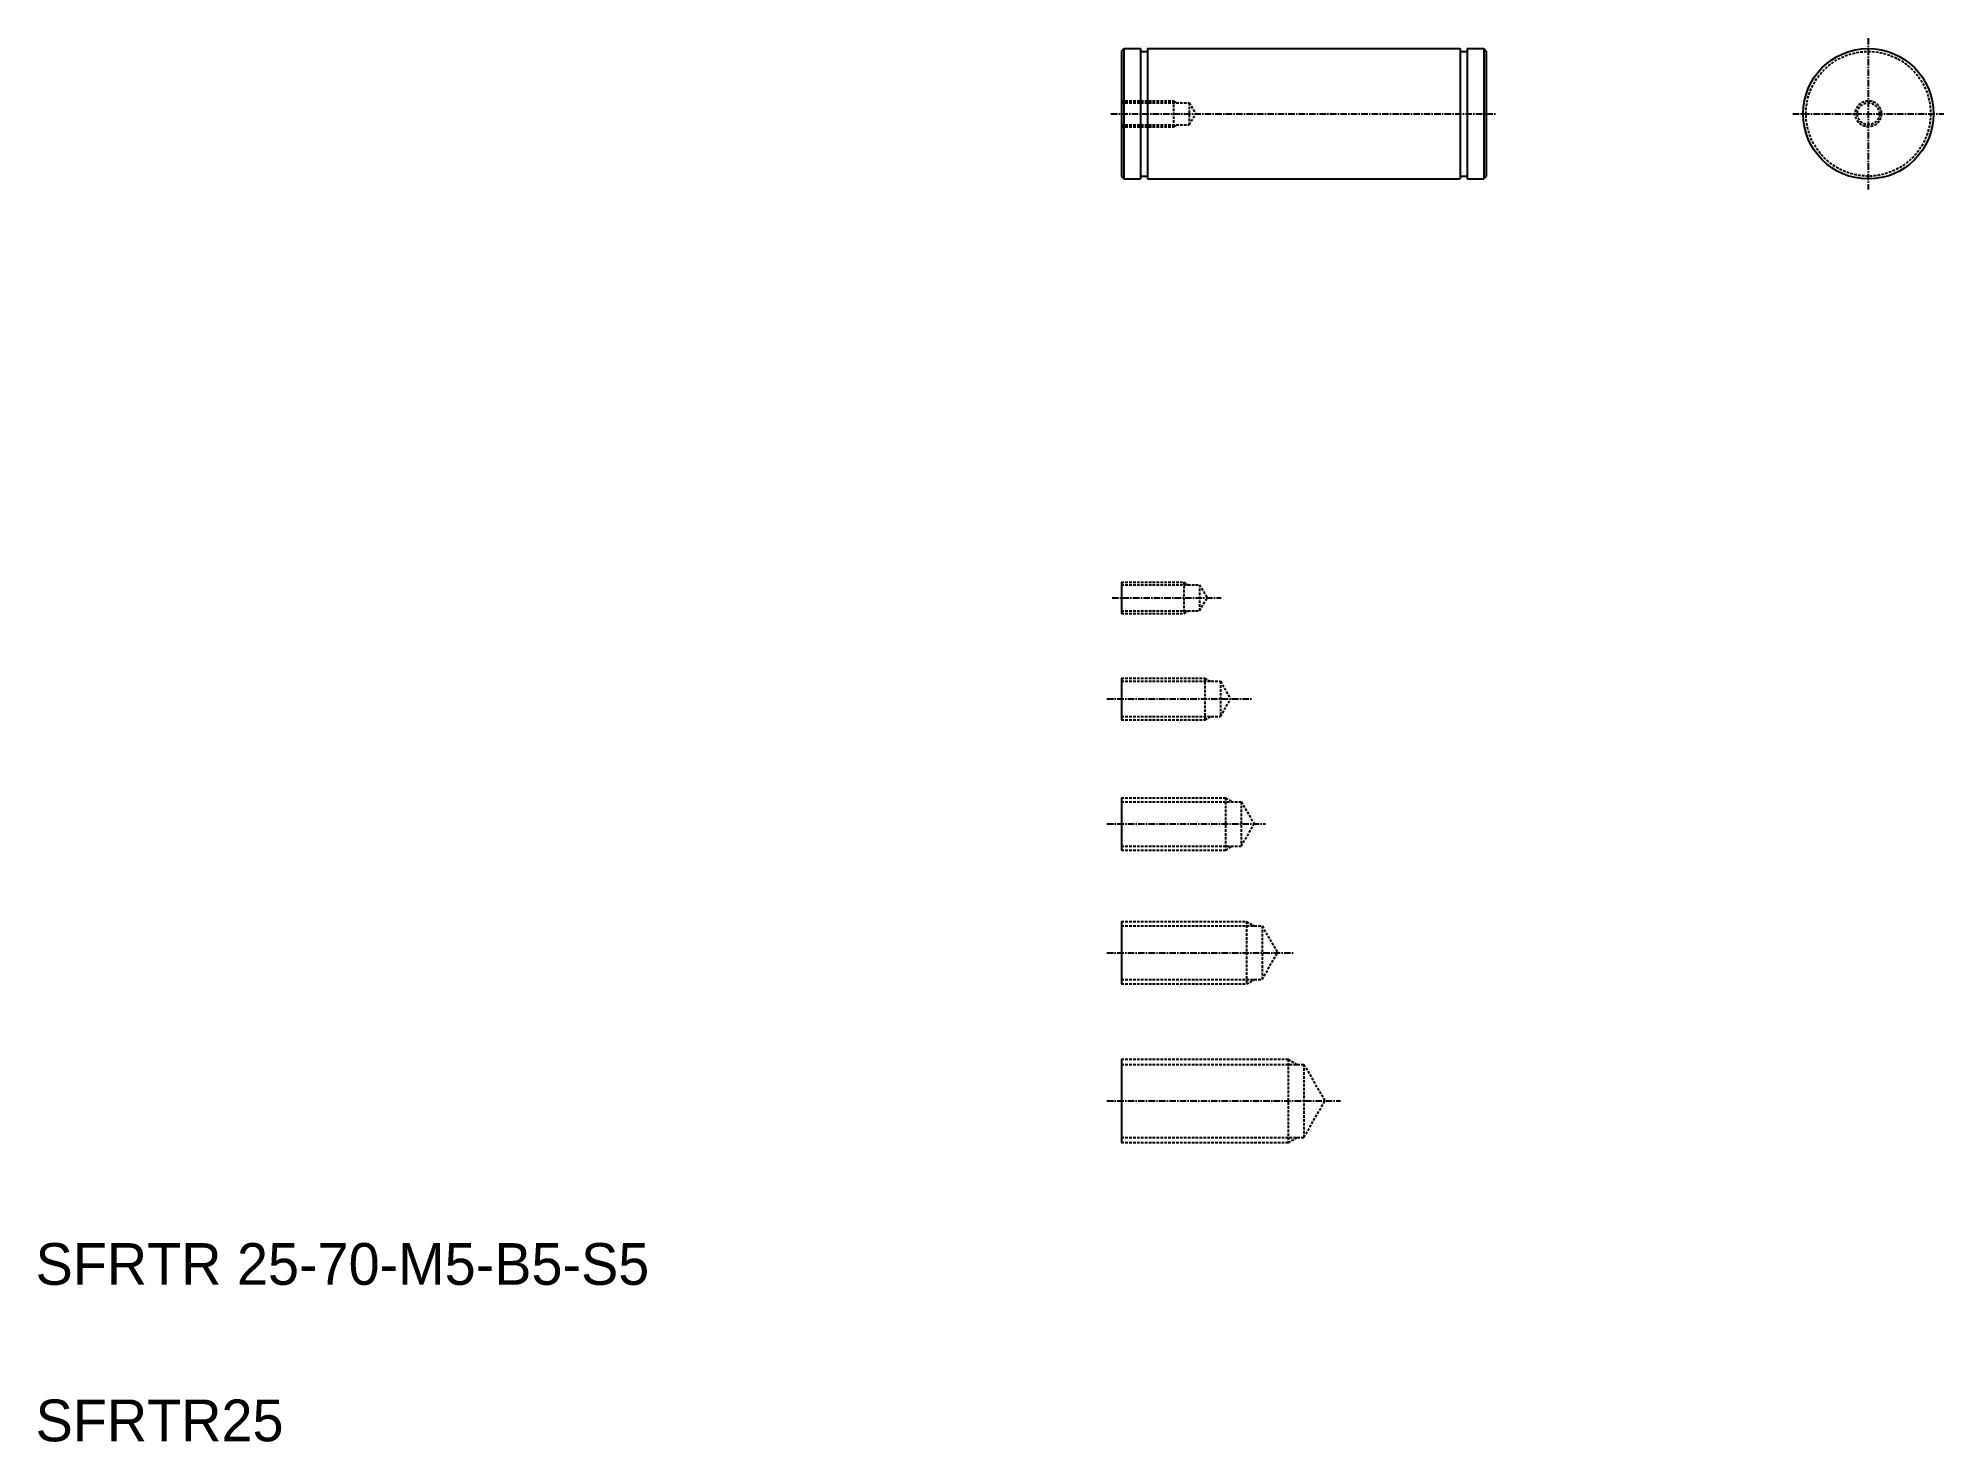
# Model space of a CAD drawing. Extents: x 20 to 386, y 20 to 289.
import ezdxf

# ---------------------------------------------------------------- set-up
doc = ezdxf.new("R2010")
doc.units = 0
doc.linetypes.add('CENTER', pattern=[2, 1.25, -0.25, 0.25, -0.25])
doc.linetypes.add('DASHED', pattern=[0.75, 0.5, -0.25])
doc.layers.get('0').update_dxf_attribs({"linetype": 'CONTINUOUS'})
doc.layers.add('CENTER', color=1, linetype='CENTER')
doc.styles.get("Standard").update_dxf_attribs({"font": 'txt', "height": 6.4})

msp = doc.modelspace()

# ---------------------------------------------------------------- linework, layer by layer
at = {"color": 7, "linetype": 'CONTINUOUS'}
for p, q in [((228.25, 286.54), (228.75, 287.04)), ((228.25, 286.54), (228.25, 262.54)), ((228.75, 287.04), (231.9, 287.04)), ((228.75, 287.04), (228.75, 262.04)), ((231.9, 287.04), (231.9, 262.04)), ((231.9, 286.49), (233.25, 286.49)), ((233.25, 287.04), (233.25, 262.04)), ((233.25, 287.04), (293.25, 287.04)), ((293.25, 287.04), (293.25, 262.04)), ((293.25, 286.49), (294.6, 286.49)), ((294.6, 287.04), (294.6, 262.04)), ((294.6, 287.04), (297.75, 287.04)), ((297.75, 287.04), (297.75, 262.04)), ((297.75, 287.04), (298.25, 286.54)), ((298.25, 286.54), (298.25, 262.54)), ((228.25, 262.54), (228.75, 262.04)), ((228.75, 262.04), (231.9, 262.04)), ((231.9, 262.59), (233.25, 262.59)), ((233.25, 262.04), (293.25, 262.04)), ((293.25, 262.59), (294.6, 262.59)), ((294.6, 262.04), (297.75, 262.04)), ((297.75, 262.04), (298.25, 262.54)), ((228.25, 184.74), (228.25, 178.74)), ((228.25, 166.34), (228.25, 158.34)), ((228.25, 143.37), (228.25, 133.37)), ((228.25, 119.68), (228.25, 107.68)), ((228.25, 93.27), (228.25, 77.27))]:
    msp.add_line(p, q, dxfattribs=at)
at = {"color": 3, "linetype": 'DASHED'}
for p, q in [((228.25, 277.04), (238.25, 277.04)), ((228.25, 276.64), (241.25, 276.64)), ((238.25, 277.04), (238.25, 272.04)), ((238.25, 277.04), (238.86, 276.69)), ((241.25, 276.64), (242.46, 274.54)), ((241.25, 276.64), (241.25, 272.44)), ((241.25, 272.44), (242.46, 274.54)), ((228.25, 272.44), (241.25, 272.44)), ((228.25, 272.04), (238.25, 272.04)), ((238.25, 272.04), (238.86, 272.39)), ((228.25, 184.74), (240.25, 184.74)), ((228.25, 184.24), (243.25, 184.24)), ((240.25, 184.74), (241.12, 184.24)), ((240.25, 184.74), (240.25, 178.74)), ((243.25, 184.24), (244.69, 181.74)), ((243.25, 184.24), (243.25, 179.24)), ((228.25, 179.24), (243.25, 179.24)), ((240.25, 178.74), (241.12, 179.24)), ((243.25, 179.24), (244.69, 181.74)), ((228.25, 178.74), (240.25, 178.74)), ((228.25, 166.34), (244.25, 166.34)), ((228.25, 165.72), (247.25, 165.72)), ((244.25, 166.34), (244.25, 158.34)), ((244.25, 166.34), (245.33, 165.72)), ((247.25, 165.72), (247.25, 158.97)), ((247.25, 165.72), (249.2, 162.34)), ((247.25, 158.97), (249.2, 162.34)), ((228.25, 158.97), (247.25, 158.97)), ((228.25, 158.34), (244.25, 158.34)), ((244.25, 158.34), (245.33, 158.97)), ((228.25, 143.37), (248.25, 143.37)), ((228.25, 142.62), (251.25, 142.62)), ((248.25, 143.37), (248.25, 133.37)), ((248.25, 143.37), (249.55, 142.62)), ((251.25, 142.62), (251.25, 134.12)), ((251.25, 142.62), (253.7, 138.37)), ((251.25, 134.12), (253.7, 138.37)), ((228.25, 134.12), (251.25, 134.12)), ((228.25, 133.37), (248.25, 133.37)), ((248.25, 133.37), (249.55, 134.12)), ((228.25, 119.68), (252.25, 119.68)), ((228.25, 118.81), (255.25, 118.81)), ((252.25, 119.68), (252.25, 107.68)), ((252.25, 119.68), (253.77, 118.81)), ((255.25, 118.81), (255.25, 108.56)), ((255.25, 118.81), (258.21, 113.68)), ((255.25, 108.56), (258.21, 113.68)), ((228.25, 108.56), (255.25, 108.56)), ((228.25, 107.68), (252.25, 107.68)), ((252.25, 107.68), (253.77, 108.56)), ((228.25, 93.27), (260.25, 93.27)), ((228.25, 92.27), (263.25, 92.27)), ((260.25, 93.27), (260.25, 77.27)), ((260.25, 93.27), (261.98, 92.27)), ((263.25, 92.27), (263.25, 78.27)), ((263.25, 92.27), (267.29, 85.27)), ((263.25, 78.27), (267.29, 85.27)), ((228.25, 78.27), (263.25, 78.27)), ((228.25, 77.27), (260.25, 77.27)), ((260.25, 77.27), (261.98, 78.27))]:
    msp.add_line(p, q, dxfattribs=at)
at = {"color": 7, "linetype": 'CONTINUOUS'}
msp.add_circle((371.51, 274.54), 12.5, dxfattribs=at)
at = {"color": 3, "linetype": 'DASHED'}
for radius in [11.95, 2.5, 2.1]:
    msp.add_circle((371.51, 274.54), radius, dxfattribs=at)
at = {"layer": 'CENTER', "color": 1, "linetype": 'CENTER'}
for p, q in [((371.51, 289.04), (371.51, 260.04)), ((226.25, 274.54), (300.25, 274.54)), ((357.01, 274.54), (386.01, 274.54)), ((226.47, 181.74), (247.4, 181.74)), ((225.46, 162.34), (253.36, 162.34)), ((225.46, 138.37), (255.87, 138.37)), ((225.46, 113.68), (261.2, 113.68)), ((225.46, 85.27), (270.25, 85.27))]:
    msp.add_line(p, q, dxfattribs=at)

# ---------------------------------------------------------------- texts
at = {"color": 7, "linetype": 'CONTINUOUS'}
for s, p in [('SFRTR 25-70-M5-B5-S5', (20, 50)), ('SFRTR25', (20, 20))]:
    msp.add_text(s, height=8, dxfattribs=at).set_placement(p)

doc.saveas('drawing.dxf')
